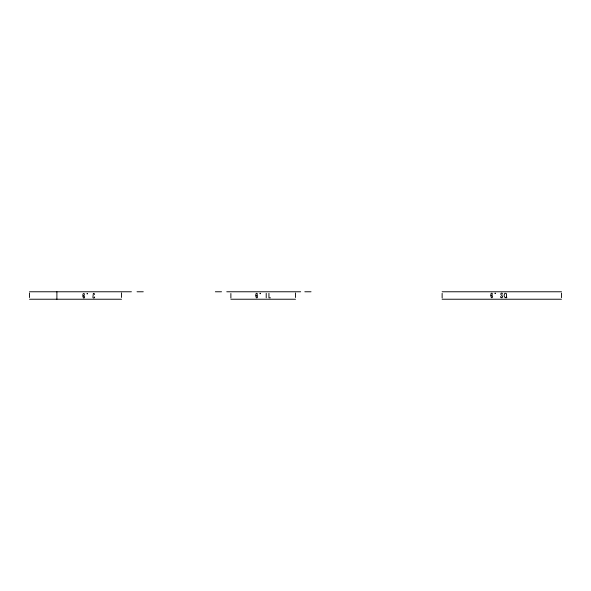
<?xml version="1.0" encoding="UTF-8"?>
<svg xmlns="http://www.w3.org/2000/svg" width="591" height="591" viewBox="0 0 591 591"><rect width="100%" height="100%" fill="white"/><g stroke="black" fill="none" stroke-linecap="round" stroke-linejoin="round"><path stroke-width="0.89" d="M94.56 297.524L94.619 296.948L94.168 297.916A1.308 1.308 0 0 1 93.363 297.916A0.746 0.746 0 0 1 92.913 297.229L93.363 293.468A1.308 1.308 0 0 1 94.168 293.468L94.619 294.532M82.866 296.15L83.604 295.411A1.278 1.278 0 0 1 84.099 295.478L84.572 297.229A0.746 0.746 0 0 1 84.121 297.908A1.278 1.278 0 0 1 83.316 297.908L82.866 294.229L83.604 293.498A1.345 1.345 0 0 1 84.121 293.557L84.572 294.517M255.792 295.973L256.531 295.241A1.278 1.278 0 0 1 257.026 295.308M490.818 295.862L491.549 295.131A1.345 1.345 0 0 1 492.067 295.182L492.517 296.948A0.746 0.746 0 0 1 492.067 297.628A1.278 1.278 0 0 1 491.269 297.628L490.818 293.949L491.549 293.217A1.345 1.345 0 0 1 492.067 293.269L492.517 294.237M506.103 297.694L506.871 297.672M29.55 291.769L131.416 291.769M137.046 291.769L143.258 291.769M215.36 291.769L221.529 291.769M226.767 291.769L300.649 291.769M304.823 291.769L311.036 291.769M442.142 291.769L561.45 291.769M270.419 297.805L268.935 297.805L268.935 293.335M29.55 299.231L121.517 299.231M230.874 299.231L295.5 299.231M442.142 299.231L561.45 299.231M257.048 295.301L257.499 297.059A0.746 0.746 0 0 1 257.048 297.738A1.278 1.278 0 0 1 256.243 297.738L255.792 294.059L256.531 293.328A1.345 1.345 0 0 1 257.048 293.38L257.499 294.348M500.769 297.288L500.717 296.608L501.441 297.738A1.684 1.684 0 0 0 502.128 297.679C504.226 295.906 499.299 294.85 501.161 293.225A1.684 1.684 0 0 1 502.128 293.225L502.572 294.111M561.45 293.055L561.45 297.687M495.376 293.151L495.376 293.594M494.985 293.151L494.985 293.594M442.142 293.387L442.142 298.019M295.5 292.973L295.5 297.517M266.216 293.335L266.216 297.805M260.358 293.269L260.358 293.705M259.966 293.269L259.966 293.705M230.874 293.498L230.874 298.034M121.517 292.892L121.517 297.465M87.431 293.439L87.431 293.875M87.04 293.439L87.04 293.875M56.891 291.769L56.891 299.231M29.55 292.973L29.55 297.539M506.517 296.955C505.261 299.511 503.214 295.441 504.574 293.963A0.827 0.827 0 0 1 505.061 293.21L506.45 293.646L506.517 296.955"/></g></svg>
